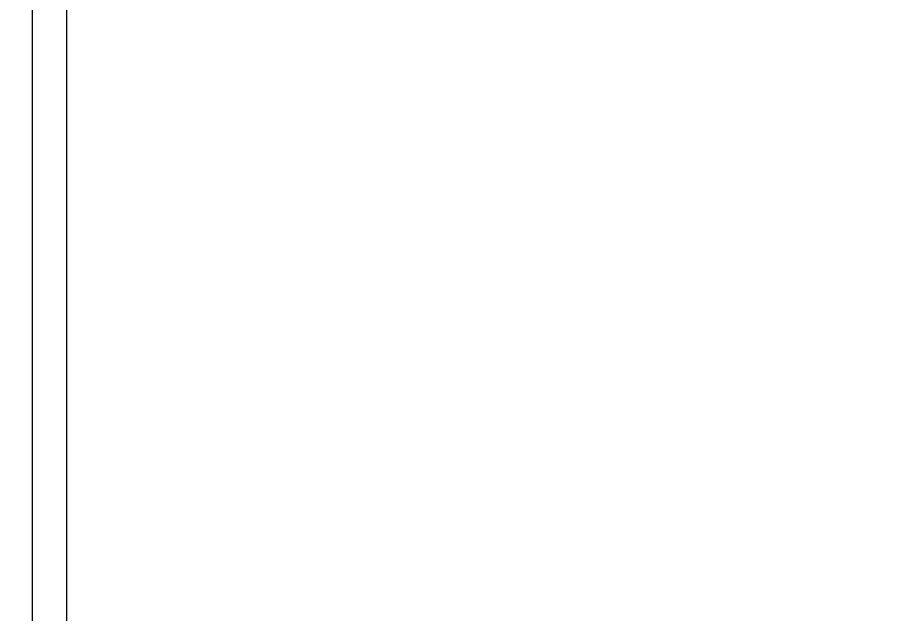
# Model space of a CAD drawing. Extents: x 65572 to 72871, y 30718 to 33858.
# Drawn here: x 66216.39 to 66226.94, y 33419.27 to 33426.47 of the extents above; entities that cross this region are included whole.
import ezdxf

# ---------------------------------------------------------------- set-up
doc = ezdxf.new("R2010")
doc.units = 0
doc.header["$LTSCALE"] = 0.5
doc.header["$MEASUREMENT"] = 0
doc.layers.get('0').update_dxf_attribs({"color": 20, "linetype": 'CONTINUOUS'})
doc.layers.get('DEFPOINTS').update_dxf_attribs({"linetype": 'CONTINUOUS', "lineweight": 5})
for name, color, linetype, lineweight in [('Annotations', 40, 'CONTINUOUS', 5), ('Hatches', 8, 'CONTINUOUS', 5), ('Layout', 154, 'CONTINUOUS', 5)]:
    doc.layers.add(name, color=color, linetype=linetype, lineweight=lineweight)
doc.styles.get("Standard").update_dxf_attribs({"font": 'arial.ttf'})
doc.dimstyles.new('ARCH', dxfattribs={"dimscale": 96, "dimtxt": 0.0625, "dimasz": 0.0625, "dimexe": 0.04, "dimexo": 0.09375, "dimgap": 0.03125, "dimtad": 1, "dimdec": 0, "dimrnd": 0.0625, "dimzin": 3, "dimdsep": 46, "dimlunit": 4, "dimtxsty": 'Standard', "dimblk1": 'ARCHTICK', "dimblk2": 'ARCHTICK', "dimsah": 1, "dimcen": 0, "dimdle": 0.03125, "dimclrd": 256, "dimclre": 256, "dimclrt": 256, "dimazin": 0, "dimtfac": 1, "dimtdec": 0, "dimtmove": 2, "dimatfit": 3, "dimldrblk": 'OBLIQUE', "dimfxl": 0.3, "dimfxlon": 1, "dimfrac": 2, "dimarcsym": 0})

# ---------------------------------------------------------------- blocks, each defined once
blk = doc.blocks.new('_ArchTick')
at = {"const_width": 0.15}
blk.add_lwpolyline([(-0.5, -0.5), (0.5, 0.5)], dxfattribs=at)
blk = doc.blocks.new('*D85')
at = {"layer": 'Annotations', "linetype": 'ByBlock', "lineweight": -2}
for p, q in [((66177.642, 33410.831), (66177.642, 33389.787)), ((66270.623, 33407.562), (66270.623, 33389.787)), ((66174.642, 33393.627), (66273.623, 33393.627))]:
    blk.add_line(p, q, dxfattribs=at)
at = {"layer": 'DEFPOINTS', "color": 0}
for p in [(66177.642, 33419.831), (66270.623, 33416.562), (66270.623, 33393.627)]:
    blk.add_point(p, dxfattribs=at)
at = {"layer": 'Annotations', "lineweight": -2, "xscale": 6, "yscale": 6, "zscale": 6, "rotation": 180}
blk.add_blockref('_ArchTick', (66177.642, 33393.627), dxfattribs=at)
at = {"layer": 'Annotations', "lineweight": -2, "xscale": 6, "yscale": 6, "zscale": 6}
blk.add_blockref('_ArchTick', (66270.623, 33393.627), dxfattribs=at)
at = {"layer": 'Annotations', "insert": (66224.132, 33399.69), "char_height": 6, "attachment_point": 5}
blk.add_mtext('7\'-9"', dxfattribs=at)
blk = doc.blocks.new('_Oblique')
at = {"lineweight": -2}
blk.add_line((-0.5, -0.5), (0.5, 0.5), dxfattribs=at)

msp = doc.modelspace()

# ---------------------------------------------------------------- hatches: boundary and pattern name
at = {"layer": 'Hatches', "linetype": 'ByBlock', "true_color": 0xc9c9c9}
h = msp.add_hatch(dxfattribs=at)
h.set_pattern_fill('PLAST', color=9, scale=10, style=0)
h.set_pattern_definition([(90, (65831.572, 32663.2632), (-2.5, 2e-16), []), (90, (65831.2594, 32663.2632), (-2.5, 2e-16), []), (90, (65830.947, 32663.2632), (-2.5, 2e-16), [])])
h.paths.add_polyline_path([(66216.992021, 33419.147431), (66216.992021, 33433.40099), (66236.677157, 33433.40099), (66236.677157, 33418.790937), (66268.99774, 33418.205618), (66268.99774, 33519.312843), (66179.266837, 33519.312843), (66179.266837, 33419.830626)])

# ---------------------------------------------------------------- linework, layer by layer
at = {"layer": 'Layout', "linetype": 'ByBlock'}
msp.add_line((66216.992021, 33416.58061), (66216.992021, 33433.40099), dxfattribs=at)

# ---------------------------------------------------------------- dimensions: what is measured, and where the dimension line sits
at = {"layer": 'Annotations', "linetype": 'ByBlock'}
dim = msp.add_linear_dim(base=(66270.622748, 33393.627405), p1=(66177.641829, 33419.830626), p2=(66270.622748, 33416.562339), dimstyle='ARCH', dxfattribs=at)
dim.commit()
dim.dimension.update_dxf_attribs({"geometry": '*D85', "text_midpoint": (66224.132288, 33399.690405)})

doc.saveas('drawing.dxf')
